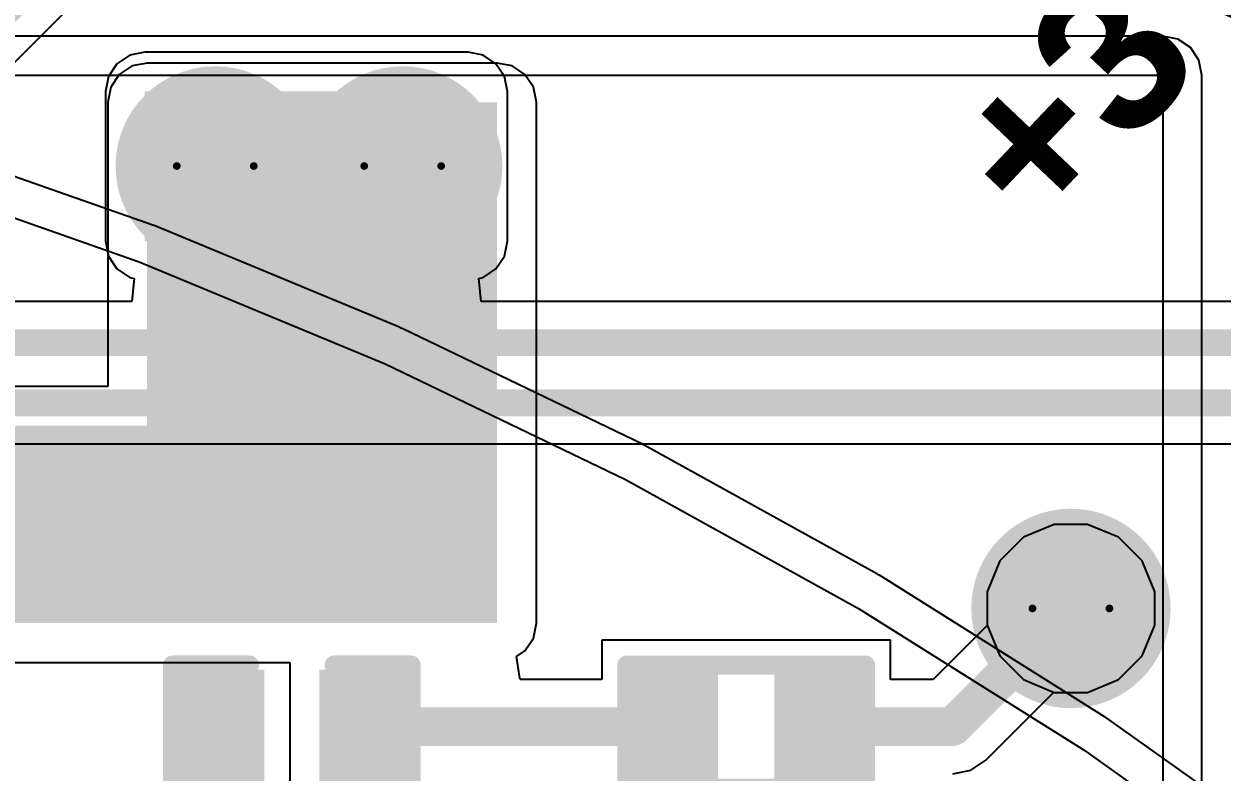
# Model space of a CAD drawing. Header units: inches. Extents: x -30 to 282, y -86 to 78.
# Drawn here: x 20.53 to 28.44, y -19.31 to -14.38 of the extents above; entities that cross this region are included whole.
import ezdxf

# ---------------------------------------------------------------- set-up
doc = ezdxf.new("R2010")
doc.units = ezdxf.units.IN
for name, color, linetype in [('Board Outline', 216, 'Continuous'), ('Bottom Layer', 5, 'Continuous'), ('Bottom Overlay', 54, 'Continuous'), ('Bottom Paste', 16, 'Continuous'), ('Bottom Solder', 6, 'Continuous'), ('Drill Drawing', 1, 'Continuous'), ('GND 01', 76, 'Continuous'), ('GND 02', 16, 'Continuous'), ('PWR', 156, 'Continuous'), ('SIG 01', 90, 'Continuous'), ('Top Layer', 1, 'Continuous'), ('Top Overlay', 2, 'Continuous'), ('Via Holes', 16, 'Continuous')]:
    doc.layers.add(name, color=color, linetype=linetype)
doc.styles.add('Arial_Bold', font='', dxfattribs={"height": 0.2})
doc.styles.get('Arial_Bold').set_extended_font_data('Arial', bold=True)

# ---------------------------------------------------------------- blocks, each defined once
blk = doc.blocks.new('R___0402_B_92')
at = {"layer": 'Bottom Layer'}
for points in [[(-0.2413, 0.3175), (-0.2412999999999999, -0.3175), (-0.6985, -0.3175), (-0.6985, 0.3175)], [(0.6985, 0.3175), (0.6985, -0.3175), (0.2413, -0.3175), (0.2412999999999999, 0.3175)]]:
    blk.add_hatch(color=5, dxfattribs=at).paths.add_polyline_path(points)
at = {"layer": 'Bottom Paste'}
for points in [[(-0.2413, 0.3175), (-0.2412999999999999, -0.3175), (-0.6985, -0.3175), (-0.6985, 0.3175)], [(0.6985, 0.3175), (0.6985, -0.3175), (0.2413, -0.3175), (0.2412999999999999, 0.3175)]]:
    blk.add_hatch(color=16, dxfattribs=at).paths.add_polyline_path(points)
at = {"layer": 'Bottom Solder'}
for points in [[(-0.18629884, 0.37250116), (-0.1862988399999999, -0.37250116), (-0.75350116, -0.37250116), (-0.75350116, 0.37250116)], [(0.75350116, 0.37250116), (0.75350116, -0.37250116), (0.18629884, -0.37250116), (0.1862988399999999, 0.37250116)]]:
    blk.add_hatch(color=6, dxfattribs=at).paths.add_polyline_path(points)
at = {"layer": 'Bottom Overlay'}
for points, const_width in [([(0.7874, 0.4064), (-0.7874, 0.4064)], 0.127), ([(-0.7874, 0.4064), (-0.7874, -0.4064)], 0.127), ([(0.8128, 0.4318), (-0.8128, 0.4318)], 0.0032258), ([(0.7874, 0.4064), (0.7874, -0.4064)], 0.127), ([(0.7874, -0.4064), (-0.7874, -0.4064)], 0.127)]:
    blk.add_lwpolyline(points, dxfattribs=dict(at, const_width=const_width))
for points, const_width in [([(-0.8191499999999999, 0.4064, 1), (-0.7556499999999999, 0.4064, 1)], 0.0635), ([(-0.8191499999999999, 0.4064, 1), (-0.7556499999999999, 0.4064, 1)], 0.0635), ([(-0.81360518, 0.4318, 1), (-0.8119948199999999, 0.4318, 1)], 0.0016129), ([(0.7556499999999999, 0.4064, 1), (0.8191499999999999, 0.4064, 1)], 0.0635), ([(0.7556499999999999, 0.4064, 1), (0.8191499999999999, 0.4064, 1)], 0.0635), ([(0.8119948199999999, 0.4318, 1), (0.81360518, 0.4318, 1)], 0.0016129), ([(-0.8191499999999999, -0.4064, 1), (-0.7556499999999999, -0.4064, 1)], 0.0635), ([(-0.8191499999999999, -0.4064, 1), (-0.7556499999999999, -0.4064, 1)], 0.0635), ([(0.7556499999999999, -0.4064, 1), (0.8191499999999999, -0.4064, 1)], 0.0635), ([(0.7556499999999999, -0.4064, 1), (0.8191499999999999, -0.4064, 1)], 0.0635)]:
    blk.add_lwpolyline(points, format="xyb", close=True, dxfattribs=dict(at, const_width=const_width))
blk = doc.blocks.new('C___0402_B_125')
at = {"layer": 'Bottom Layer'}
for points in [[(-0.2412999999999999, 0.3174999999999999), (-0.2413000000000001, -0.3175), (-0.6985, -0.3174999999999999), (-0.6985, 0.3175)], [(0.6985, 0.3174999999999999), (0.6985, -0.3175), (0.2412999999999999, -0.3174999999999999), (0.2413000000000001, 0.3175)]]:
    blk.add_hatch(color=5, dxfattribs=at).paths.add_polyline_path(points)
at = {"layer": 'Bottom Paste'}
for points in [[(-0.2412999999999999, 0.3174999999999999), (-0.2413000000000001, -0.3175), (-0.6985, -0.3174999999999999), (-0.6985, 0.3175)], [(0.6985, 0.3174999999999999), (0.6985, -0.3175), (0.2412999999999999, -0.3174999999999999), (0.2413000000000001, 0.3175)]]:
    blk.add_hatch(color=16, dxfattribs=at).paths.add_polyline_path(points)
at = {"layer": 'Bottom Solder'}
for points in [[(-0.1813001199999999, 0.3774998799999999), (-0.1813001200000001, -0.3774998800000001), (-0.7584998799999999, -0.3774998799999999), (-0.7584998799999999, 0.3774998800000001)], [(0.7584998799999999, 0.3774998799999999), (0.7584998799999999, -0.3774998800000001), (0.1813001199999999, -0.3774998799999999), (0.1813001200000001, 0.3774998800000001)]]:
    blk.add_hatch(color=6, dxfattribs=at).paths.add_polyline_path(points)
at = {"layer": 'Bottom Overlay', "const_width": 0.127}
for points in [[(-0.7874, 0.4064), (-0.2794, 0.4064)], [(-0.7874, -0.4064), (-0.7874, 0.4064)], [(0.2794, 0.4064), (0.7874, 0.4064)], [(0.7874, -0.4064), (0.7874, 0.4064)], [(-0.7874, -0.4064), (-0.2794, -0.4064)], [(0.2794, -0.4064), (0.7874, -0.4064)]]:
    blk.add_lwpolyline(points, dxfattribs=at)
at = {"layer": 'Bottom Overlay', "const_width": 0.0635}
for points in [[(-0.8191499999999999, 0.4064, 1), (-0.7556499999999999, 0.4064, 1)], [(-0.8191499999999999, 0.4064, 1), (-0.7556499999999999, 0.4064, 1)], [(-0.31115, 0.4064, 1), (-0.24765, 0.4064, 1)], [(0.24765, 0.4064, 1), (0.31115, 0.4064, 1)], [(0.7556499999999999, 0.4064, 1), (0.8191499999999999, 0.4064, 1)], [(0.7556499999999999, 0.4064, 1), (0.8191499999999999, 0.4064, 1)], [(-0.8191499999999999, -0.4064, 1), (-0.7556499999999999, -0.4064, 1)], [(-0.8191499999999999, -0.4064, 1), (-0.7556499999999999, -0.4064, 1)], [(-0.31115, -0.4064, 1), (-0.24765, -0.4064, 1)], [(0.24765, -0.4064, 1), (0.31115, -0.4064, 1)], [(0.7556499999999999, -0.4064, 1), (0.8191499999999999, -0.4064, 1)], [(0.7556499999999999, -0.4064, 1), (0.8191499999999999, -0.4064, 1)]]:
    blk.add_lwpolyline(points, format="xyb", close=True, dxfattribs=at)

msp = doc.modelspace()

# ---------------------------------------------------------------- hatches: boundary and pattern name
at = {"layer": 'Bottom Layer'}
for points in [[(21.33987096, -18.33042308), (23.65127096, -18.33042308), (23.65127096, -14.89349828), (21.33987096, -14.89349828)], [(17.03839874, -18.33042308), (23.65126842, -18.33042308), (23.65126842, -17.02709828), (17.03839874, -17.02709828)]]:
    msp.add_hatch(color=5, dxfattribs=at).paths.add_polyline_path(points)
h = msp.add_hatch(color=5, dxfattribs=at)
edge = h.paths.add_edge_path()
edge.add_arc((21.79019772, -15.3141426), 0.2999994, 0, 360)
h = msp.add_hatch(color=5, dxfattribs=at)
edge = h.paths.add_edge_path()
edge.add_arc((23.0278559, -15.3141426), 0.2999994, 0, 360)
h = msp.add_hatch(color=5, dxfattribs=at)
edge = h.paths.add_edge_path()
edge.add_arc((27.43932536, -18.23339762), 0.2999994, 0, 360)
at = {"layer": 'GND 01'}
h = msp.add_hatch(color=76, dxfattribs=at)
edge = h.paths.add_edge_path()
edge.add_arc((21.79019772, -15.3141426), 0.6579997, 0, 360)
h = msp.add_hatch(color=76, dxfattribs=at)
edge = h.paths.add_edge_path()
edge.add_arc((23.0278559, -15.3141426), 0.6579997, 0, 360)
h = msp.add_hatch(color=76, dxfattribs=at)
edge = h.paths.add_edge_path()
edge.add_arc((27.43932536, -18.23339762), 0.6579997, 0, 360)
at = {"layer": 'GND 02'}
h = msp.add_hatch(color=16, dxfattribs=at)
edge = h.paths.add_edge_path()
edge.add_arc((21.79019772, -15.3141426), 0.6579997, 0, 360)
h = msp.add_hatch(color=16, dxfattribs=at)
edge = h.paths.add_edge_path()
edge.add_arc((23.0278559, -15.3141426), 0.6579997, 0, 360)
h = msp.add_hatch(color=16, dxfattribs=at)
edge = h.paths.add_edge_path()
edge.add_arc((27.43932536, -18.23339762), 0.6579997, 0, 360)
at = {"layer": 'PWR'}
h = msp.add_hatch(color=156, dxfattribs=at)
edge = h.paths.add_edge_path()
edge.add_arc((21.79019772, -15.3141426), 0.2999994, 0, 360)
h = msp.add_hatch(color=156, dxfattribs=at)
edge = h.paths.add_edge_path()
edge.add_arc((23.0278559, -15.3141426), 0.2999994, 0, 360)
h = msp.add_hatch(color=156, dxfattribs=at)
edge = h.paths.add_edge_path()
edge.add_arc((27.43932536, -18.23339762), 0.2999994, 0, 360)
at = {"layer": 'SIG 01'}
h = msp.add_hatch(color=90, dxfattribs=at)
edge = h.paths.add_edge_path()
edge.add_arc((21.79019772, -15.3141426), 0.2999994, 0, 360)
h = msp.add_hatch(color=90, dxfattribs=at)
edge = h.paths.add_edge_path()
edge.add_arc((23.0278559, -15.3141426), 0.2999994, 0, 360)
h = msp.add_hatch(color=90, dxfattribs=at)
edge = h.paths.add_edge_path()
edge.add_arc((27.43932536, -18.23339762), 0.2999994, 0, 360)
at = {"layer": 'Top Layer'}
msp.add_hatch(color=1, dxfattribs=at).paths.add_polyline_path([(21.32462334, -15.8105094), (23.4602147, -15.8105094), (23.4602147, -14.82198204), (21.32462334, -14.82198204)])
h = msp.add_hatch(color=1, dxfattribs=at)
edge = h.paths.add_edge_path()
edge.add_arc((21.79019772, -15.3141426), 0.2999994, 0, 360)
h = msp.add_hatch(color=1, dxfattribs=at)
edge = h.paths.add_edge_path()
edge.add_arc((23.0278559, -15.3141426), 0.2999994, 0, 360)
h = msp.add_hatch(color=1, dxfattribs=at)
edge = h.paths.add_edge_path()
edge.add_arc((27.43932536, -18.23339762), 0.2999994, 0, 360)
at = {"layer": 'Via Holes'}
h = msp.add_hatch(color=7, dxfattribs=at)
edge = h.paths.add_edge_path()
edge.add_arc((21.79019772, -15.3141426), 0.1499997, 0, 360)
h = msp.add_hatch(color=7, dxfattribs=at)
edge = h.paths.add_edge_path()
edge.add_arc((23.0278559, -15.3141426), 0.1499997, 0, 360)
h = msp.add_hatch(color=7, dxfattribs=at)
edge = h.paths.add_edge_path()
edge.add_arc((27.43932536, -18.23339762), 0.1499997, 0, 360)

# ---------------------------------------------------------------- linework, layer by layer
at = {"layer": 'Board Outline', "const_width": 0.254}
msp.add_lwpolyline([(37.49466466, -16.44645174, -2.5025245443781), (-17.29285086, -16.44645174)], format="xyb", dxfattribs=at)
at = {"layer": 'Bottom Layer'}
for p, q in [((18.66140032, -16.43404638), (23.03283684, -12.06260986)), ((21.15674712, -14.71037444), (21.10060804, -14.79439256)), ((21.24076524, -14.65423536), (21.15674712, -14.71037444)), ((21.33987096, -14.63452242), (21.24076524, -14.65423536)), ((23.65127096, -14.63452242), (21.33987096, -14.63452242)), ((23.75037668, -14.65423536), (23.65127096, -14.63452242)), ((23.8343948, -14.71037444), (23.75037668, -14.65423536)), ((23.89053388, -14.79439256), (23.8343948, -14.71037444)), ((21.10060804, -14.79439256), (21.0808951, -14.89349828)), ((23.91024682, -14.89349828), (23.89053388, -14.79439256)), ((21.0808951, -14.89349828), (21.0808951, -16.76812242)), ((23.91024682, -18.33042308), (23.91024682, -14.89349828)), ((21.0808951, -16.76812242), (17.03839874, -16.76812242)), ((27.32912746, -17.67939822), (27.1255109, -17.76373892)), ((27.54952326, -17.67939822), (27.32912746, -17.67939822)), ((27.75313982, -17.76373892), (27.54952326, -17.67939822)), ((27.1255109, -17.76373892), (26.96966666, -17.91958316)), ((27.90898405999999, -17.91958316), (27.75313982, -17.76373892)), ((26.96966666, -17.91958316), (26.88532596, -18.12319972)), ((27.99332476, -18.12319972), (27.90898405999999, -17.91958316)), ((26.88532596, -18.12319972), (26.88532596, -18.34359552)), ((27.99332476, -18.34359552), (27.99332476, -18.12319972)), ((23.89053388, -18.4295288), (23.91024682, -18.33042308)), ((26.8865858, -18.34664098), (26.53008156, -18.70314522)), ((26.88532596, -18.34359552), (26.8865858, -18.34664098)), ((27.90898405999999, -18.54721208), (27.99332476, -18.34359552)), ((23.8343948, -18.51354692), (23.89053388, -18.4295288)), ((26.24821014, -18.44241676), (24.34321014, -18.44241676)), ((24.34321014, -18.44241676), (24.34321014, -18.70305124)), ((26.24821014, -18.70314522), (26.24821014, -18.44241676)), ((23.77886532, -18.55065124), (23.8343948, -18.51354692)), ((23.80009464, -18.69284806), (23.77886532, -18.55065124)), ((27.75313982, -18.70305632), (27.90898405999999, -18.54721208)), ((19.88911694, -18.58939894), (22.28301614, -18.58939894)), ((22.28301614, -18.58939894), (22.28301614, -19.58532278)), ((23.80421452, -18.70305124), (23.80009464, -18.69284806)), ((24.34321014, -18.70305124), (23.80421452, -18.70305124)), ((26.53008156, -18.70314522), (26.24821014, -18.70314522)), ((27.54952326, -18.78739702), (27.75313982, -18.70305632)), ((26.87855432, -19.23366486), (27.326082, -18.78613718)), ((27.326082, -18.78613718), (27.32912746, -18.78739702)), ((27.32912746, -18.78739702), (27.54952326, -18.78739702)), ((26.7777341, -19.30103328), (26.87855432, -19.23366486)), ((26.65880622, -19.3246883), (26.7777341, -19.30103328))]:
    msp.add_line(p, q, dxfattribs=at)
at = {"layer": 'Bottom Layer', "const_width": 0.254}
for points in [[(18.44165222, -16.21429828), (22.90411218, -11.75183832)], [(26.65880622, -19.01391676), (27.43932536, -18.23339762)], [(22.76561614, -19.01382278), (24.82571616, -19.01382278)], [(24.82571616, -19.01382278), (24.82581014, -19.01391676)], [(24.82581014, -20.5109064), (24.82581014, -19.01391676)], [(25.76561014, -19.01391676), (26.65880622, -19.01391676)]]:
    msp.add_lwpolyline(points, dxfattribs=at)
at = {"layer": 'Bottom Layer', "const_width": 0.127}
for points in [[(27.37582536, -18.23339762, 1), (27.50282536, -18.23339762, 1)], [(22.70211614, -19.01382278, 1), (22.82911614, -19.01382278, 1)], [(24.76221616, -19.01382278, 1), (24.88921616, -19.01382278, 1)], [(24.76221616, -19.01382278, 1), (24.88921616, -19.01382278, 1)], [(24.76231014, -19.01391676, 1), (24.88931014, -19.01391676, 1)], [(24.76231014, -19.01391676, 1), (24.88931014, -19.01391676, 1)], [(25.70211013999999, -19.01391676, 1), (25.82911014, -19.01391676, 1)], [(26.59530622, -19.01391676, 1), (26.72230622, -19.01391676, 1)], [(26.59530622, -19.01391676, 1), (26.72230622, -19.01391676, 1)]]:
    msp.add_lwpolyline(points, format="xyb", close=True, dxfattribs=at)
at = {"layer": 'Drill Drawing'}
for points, const_width in [([(22.04419772, -15.3141426, 1), (21.53619772, -15.3141426, 1)], 0.0508), ([(23.2818559, -15.3141426, 1), (22.7738559, -15.3141426, 1)], 0.0508), ([(21.52349772, -15.3141426, 1), (21.54889772, -15.3141426, 1)], 0.0254), ([(22.03149772, -15.3141426, 1), (22.05689772, -15.3141426, 1)], 0.0254), ([(22.7611559, -15.3141426, 1), (22.7865559, -15.3141426, 1)], 0.0254), ([(23.2691559, -15.3141426, 1), (23.2945559, -15.3141426, 1)], 0.0254), ([(27.69332536, -18.23339762, 1), (27.18532536, -18.23339762, 1)], 0.0508), ([(27.17262536, -18.23339762, 1), (27.19802536, -18.23339762, 1)], 0.0254), ([(27.68062536, -18.23339762, 1), (27.70602536, -18.23339762, 1)], 0.0254)]:
    msp.add_lwpolyline(points, format="xyb", close=True, dxfattribs=dict(at, const_width=const_width))
at = {"layer": 'PWR'}
for p, q in [((21.37250996, -15.70118018), (19.71180208, -15.1200739)), ((19.62626758, -15.36451588), (21.28697546, -15.94562216)), ((21.37885234, -15.7049216), (21.37250996, -15.70118018)), ((21.38608118, -15.70635924), (21.37885234, -15.7049216)), ((23.01159228, -16.37966752), (21.38608118, -15.70635924)), ((21.28697546, -15.94562216), (22.91248656, -16.61893044)), ((23.01771876, -16.383762), (23.01159228, -16.37966752)), ((23.02485108, -16.38560096), (23.01771876, -16.383762)), ((24.61005238, -17.14899542), (23.02485108, -16.38560096)), ((22.91248656, -16.61893044), (24.49768786, -17.3823249)), ((24.6159401, -17.15342518), (24.61005238, -17.14899542)), ((24.62295812, -17.15566292), (24.6159401, -17.15342518)), ((26.16286359999999, -18.00673564), (24.62295812, -17.15566292)), ((24.49768786, -17.3823249), (26.03759334, -18.23339762)), ((26.16849224, -18.01148798), (26.16286359999999, -18.00673564)), ((26.17537818, -18.01411688), (26.16849224, -18.01148798)), ((27.66513898, -18.95019832), (26.17537818, -18.01411688)), ((26.03759334, -18.23339762), (27.52735414, -19.16947906)), ((27.67049076, -18.955258), (27.66513898, -18.95019832)), ((27.67721668, -18.9582679), (27.67049076, -18.955258)), ((29.1121465, -19.97640404), (27.67721668, -18.9582679)), ((27.52735414, -19.16947906), (28.9622865, -20.1876152))]:
    msp.add_line(p, q, dxfattribs=at)
at = {"layer": 'SIG 01'}
for p, q in [((28.04547096, -14.45672242), (20.43793728, -14.45672242)), ((28.14457668, -14.47643536), (28.04547096, -14.45672242)), ((28.2285948, -14.53257444), (28.14457668, -14.47643536)), ((28.28473388, -14.61659256), (28.2285948, -14.53257444)), ((28.30444682, -14.71569828), (28.28473388, -14.61659256)), ((19.7904735, -14.71569828), (28.04547096, -14.71569828)), ((28.04547096, -14.71569828), (28.04547096, -23.70730844)), ((28.30444682, -23.70730844), (28.30444682, -14.71569828))]:
    msp.add_line(p, q, dxfattribs=at)
at = {"layer": 'SIG 01', "const_width": 0.2032}
for points in [[(21.00137532, -12.5327791, -0.1989659270798694), (12.66439174, -15.98623168)], [(21.62525266, -12.80091928, -0.1989536539493715), (12.6895987, -16.50232158)]]:
    msp.add_lwpolyline(points, format="xyb", dxfattribs=at)
at = {"layer": 'Top Layer'}
for p, q in [((21.22551762, -14.58271912), (21.1414995, -14.6388582)), ((21.32462334, -14.56300618), (21.22551762, -14.58271912)), ((23.4602147, -14.56300618), (21.32462334, -14.56300618)), ((23.55932042, -14.58271912), (23.4602147, -14.56300618)), ((23.64333854, -14.6388582), (23.55932042, -14.58271912)), ((21.1414995, -14.6388582), (21.08536042, -14.72287632)), ((23.69947762, -14.72287632), (23.64333854, -14.6388582)), ((21.08536042, -14.72287632), (21.06564748, -14.82198204)), ((23.71919056, -14.82198204), (23.69947762, -14.72287632)), ((21.06564748, -14.82198204), (21.06564748, -15.8105094)), ((23.71919056, -15.8105094), (23.71919056, -14.82198204)), ((21.06564748, -15.8105094), (21.08536042, -15.90961512)), ((23.69947762, -15.90961512), (23.71919056, -15.8105094)), ((21.08536042, -15.90961512), (21.1414995, -15.99363324)), ((23.64333854, -15.99363324), (23.69947762, -15.90961512)), ((21.1414995, -15.99363324), (21.22551762, -16.04977232)), ((21.22551762, -16.04977232), (21.25433646, -16.0555051)), ((21.25433646, -16.0555051), (21.2393276, -16.2079051)), ((23.53050158, -16.0555051), (23.55932042, -16.04977232)), ((23.54551044, -16.2079051), (23.53050158, -16.0555051)), ((23.55932042, -16.04977232), (23.64333854, -15.99363324)), ((21.2393276, -16.2079051), (14.26854906, -16.2079051)), ((29.5479724, -16.2079051), (23.54551044, -16.2079051)), ((14.21854916, -17.14815722), (29.82480446, -17.14815722)), ((27.32912746, -17.67939822), (27.1255109, -17.76373892)), ((27.54952326, -17.67939822), (27.32912746, -17.67939822)), ((27.75313982, -17.76373892), (27.54952326, -17.67939822)), ((27.1255109, -17.76373892), (26.96966666, -17.91958316)), ((27.90898405999999, -17.91958316), (27.75313982, -17.76373892)), ((26.96966666, -17.91958316), (26.88532596, -18.12319972)), ((27.99332476, -18.12319972), (27.90898405999999, -17.91958316)), ((26.88532596, -18.12319972), (26.88532596, -18.34359552)), ((27.99332476, -18.34359552), (27.99332476, -18.12319972)), ((26.88532596, -18.34359552), (26.96966666, -18.54721208)), ((27.90898405999999, -18.54721208), (27.99332476, -18.34359552)), ((26.96966666, -18.54721208), (27.1255109, -18.70305632)), ((27.75313982, -18.70305632), (27.90898405999999, -18.54721208)), ((27.1255109, -18.70305632), (27.32912746, -18.78739702)), ((27.54952326, -18.78739702), (27.75313982, -18.70305632)), ((27.32912746, -18.78739702), (27.54952326, -18.78739702))]:
    msp.add_line(p, q, dxfattribs=at)
at = {"layer": 'Top Layer', "const_width": 0.1778}
for points in [[(14.1559153, -16.47982988), (29.6606087, -16.47982988)], [(14.1059154, -16.87623244), (29.82480446, -16.87623244)]]:
    msp.add_lwpolyline(points, dxfattribs=at)

# ---------------------------------------------------------------- block references
msp.add_blockref('C___0402_B_125', (22.29571614, -19.01382278))
at = {"rotation": 180}
msp.add_blockref('R___0402_B_92', (25.29571014, -19.01391676), dxfattribs=at)

# ---------------------------------------------------------------- texts
at = {"layer": 'Top Overlay', "style": 'Arial_Bold'}
msp.add_text('+3V3', height=1.00000054, rotation=46.50000000000001, dxfattribs=at).set_placement((27.2391886, -15.79730648))

doc.saveas('drawing.dxf')
